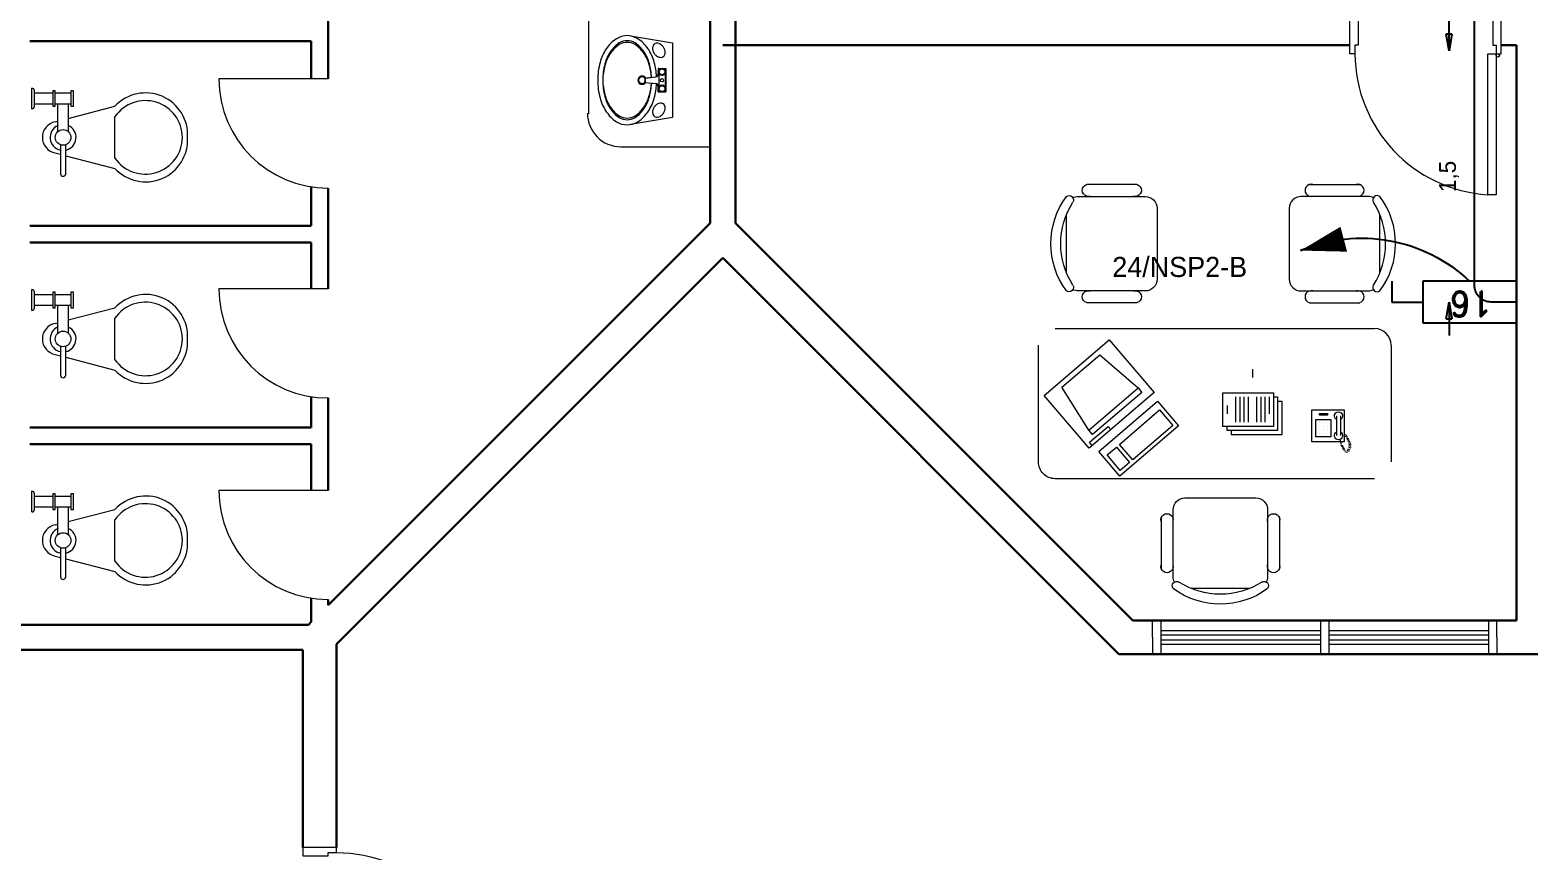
# Model space of a CAD drawing. Extents: x -15 to 163, y 313 to 399.
# Drawn here: x 51.68 to 60.6, y 337.73 to 342.62 of the extents above; entities that cross this region are included whole.
import ezdxf
from ezdxf.enums import TextEntityAlignment as Align

# ---------------------------------------------------------------- set-up
doc = ezdxf.new("R2010")
doc.units = 0
doc.header["$LTSCALE"] = 0.15
doc.layers.get('0').update_dxf_attribs({"color": 252})
doc.layers.get('Defpoints').update_dxf_attribs({"color": 252})
for name, color, linetype in [('0 BDH', 252, 'Continuous'), ('0 CABLE TRAY', 252, 'Continuous'), ('0 DISCON', 252, 'Continuous'), ('0 sockets', 252, 'Continuous'), ('AUTOINCR', 7, 'Continuous'), ('E-SWIT-AIR', 6, 'Continuous'), ('TEXT', 3, 'Continuous')]:
    doc.layers.add(name, color=color, linetype=linetype)
for name, color, linetype, lineweight in [('anal', 252, 'Continuous', 20), ('DOOR', 252, 'Continuous', 20), ('FIXT', 252, 'Continuous', 9), ('sofa', 252, 'Continuous', 9), ('wall', 252, 'Continuous', 30), ('WC', 252, 'Continuous', 9)]:
    doc.layers.add(name, color=color, linetype=linetype, lineweight=lineweight)
doc.styles.add('ROMAND', font='ROMAND.SHX')
doc.dimstyles.new('ISO-25', dxfattribs={"dimtxt": 0.1, "dimasz": 0.1, "dimexe": 0, "dimexo": 0, "dimtad": 0, "dimtxsty": 'Standard', "dimblk": 'CLOSED', "dimcen": 2.5, "dimse1": 1, "dimse2": 1, "dimclrd": 1, "dimadec": 0, "dimazin": 0, "dimtfac": 1, "dimtix": 1, "dimtofl": 0, "dimtmove": 1, "dimatfit": 0, "dimfxl": 1, "dimarcsym": 0})

# ---------------------------------------------------------------- blocks, each defined once
blk = doc.blocks.new('D90')
at = {"layer": 'DOOR'}
for points in [[(0.03, 0.2), (0.03, 1.04), (0.0783, 1.04), (0.0783, 0.2)], [(0.03, 0.2), (0, 0.2), (0, 0), (0.05, 0), (0.05, 0.15), (0.03, 0.15)], [(0.87, 0.2), (0.9, 0.2), (0.9, 0), (0.85, 0), (0.85, 0.15), (0.87, 0.15)]]:
    blk.add_lwpolyline(points, close=True, dxfattribs=at)
blk.add_circle((0.02, 0.21), 0.01, dxfattribs=at)
blk.add_arc((0.0251, 0.1967), 0.8449, 0.22177, 86.38894, dxfattribs=at)
blk = doc.blocks.new('CHAIR7')
for p, q in [((20, 12), (3, 12)), ((5.12, 15.04), (17.88, 15.04)), ((0, 9), (0, -9)), ((23, -7.44), (23, 7.44)), ((3, -12), (20, -12)), ((5.12, -15), (17.88, -15))]:
    blk.add_line(p, q)
for centre, radius, start, end in [((3, 9), 3, 90, 180), ((5.56, 13.54), 1.56, 73.7398, 286.2602), ((17.44, 13.54), 1.56, 253.7398, 106.2602), ((20, 9), 3, 62.4156, 90), ((22.34, 11.12), 1.1, 53.3099, 212.0274), ((7, 0), 20, 323.1301, 36.8699), ((4.82, 0), 19.64, 327.5758, 32.4242), ((3, -9), 3, 180, 270), ((22.34, -11.12), 1.1, 147.9726, 306.6901), ((5.56, -13.5), 1.56, 73.7398, 286.2602), ((17.44, -13.5), 1.56, 253.7398, 106.2602), ((20, -9), 3, 270, 297.5844)]:
    blk.add_arc(centre, radius, start, end)
blk = doc.blocks.new('RECTANG')
for p, q in [((1, 1), (0, 1)), ((0, 1), (0, 0)), ((1, 0), (1, 1)), ((0, 0), (1, 0))]:
    blk.add_line(p, q)
blk = doc.blocks.new('IBMAT', base_point=(61, 306))
for p, q in [((75, 307), (75, 306)), ((81, 307), (75, 307)), ((81, 306), (81, 307))]:
    blk.add_line(p, q)
at = {"xscale": 21, "yscale": 17, "zscale": 21}
blk.add_blockref('RECTANG', (61, 306), dxfattribs=at)
blk = doc.blocks.new('KEYBOARD', base_point=(60, 294))
for p, xscale, yscale, zscale in [((60, 294), 19, 8, 19), ((61, 295), 13, 5, 13), ((75, 295), 3, 5, 3)]:
    blk.add_blockref('RECTANG', p, dxfattribs=dict(xscale=xscale, yscale=yscale, zscale=zscale))
blk = doc.blocks.new('FNCOMP')
for p, q in [((-6.64, 16.23), (-8.5, 3.5)), ((6.08, 16.23), (-6.64, 16.23)), ((8, 3.5), (6.08, 16.23)), ((-8.5, 3.5), (-8.5, 2.04)), ((8, 3.5), (-8.5, 3.5)), ((-8.5, 2.04), (8, 2.04)), ((8, 2.04), (8, 3.5))]:
    blk.add_line(p, q)
at = {"xscale": 1.033846153846154, "yscale": 1.033846153846154, "zscale": 1.033846153846154}
for name, p in [('IBMAT', (-10.86, 0)), ('KEYBOARD', (-10.05, -10.5))]:
    blk.add_blockref(name, p, dxfattribs=at)
blk = doc.blocks.new('FNPHONE')
for p, q in [((-7.29, 6.54), (-7.29, 1.54)), ((-6.29, 6.54), (-6.29, 1.54)), ((-3.87, 4.85), (-3.87, 4.85)), ((-3.87, 3.91), (-3.87, 3.91)), ((-2.94, 4.85), (-2.94, 4.85)), ((-2.94, 3.91), (-2.94, 3.91)), ((-2, 4.85), (-2, 4.85)), ((-2, 3.91), (-2, 3.91)), ((-9.1, 0.22), (-9.7, 0.02)), ((-8.9, 0.62), (-9.5, 0.42)), ((-8.7, 1.02), (-9.3, 0.82)), ((-8.5, 1.42), (-9.1, 1.22)), ((-8.3, 1.82), (-8.9, 1.62)), ((-7.14, 0.56), (-7.5, -0.58)), ((-3.87, 2.97), (-3.87, 2.97)), ((-3.87, 2.03), (-3.87, 2.03)), ((-2.94, 2.97), (-2.94, 2.97)), ((-2.94, 2.03), (-2.94, 2.03)), ((-2, 2.97), (-2, 2.97)), ((-2, 2.03), (-2, 2.03)), ((-9.3, -0.18), (-9.9, -0.38)), ((-9.3, -0.58), (-9.9, -0.78)), ((-9.3, -0.98), (-9.9, -1.18)), ((-9.3, -1.38), (-9.9, -1.58)), ((-9.1, -1.78), (-9.7, -1.98)), ((-8.9, -2.18), (-9.5, -2.38)), ((-8.43, -2.46), (-9.03, -2.66)), ((-7.9, -1.98), (-8.5, -2.18)), ((-7.7, -1.58), (-8.3, -1.78)), ((-7.5, -1.18), (-8.1, -1.38)), ((-7.3, -0.78), (-7.9, -0.98))]:
    blk.add_line(p, q)
for centre, start, end in [((-6.79, 6.54), 298.4915, 241.5085), ((-6.79, 1.54), 118.4915, 61.5085)]:
    blk.add_arc(centre, 1.05, start, end)
for p, xscale, yscale, zscale in [((-8.21, 0), 8.20528234483245, 8.104073169521023, 8.20528234483245), ((-4.81, 1.25), 3.75, 4.375, 3.75), ((-4.03, 6.72), 2.03125, 0.46875, 2.03125)]:
    blk.add_blockref('RECTANG', p, dxfattribs=dict(xscale=xscale, yscale=yscale, zscale=zscale))
blk = doc.blocks.new('ARCH')
at = {"layer": 'anal'}
for p, q in [((55, 344.9171), (55, 342.1171)), ((55.1938, 341.9207), (55.725, 341.9207)), ((58.3582, 339), (58.3582, 339.1)), ((58.4082, 339.1), (58.4082, 338.9)), ((59.3582, 339.1), (59.3582, 338.9)), ((59.4082, 339.1), (59.4082, 338.9)), ((60.3582, 339.1), (60.3582, 338.9)), ((60.4082, 339), (60.4082, 339.1)), ((58.3582, 339), (58.3582, 338.9)), ((58.4082, 339.04), (59.3582, 339.04)), ((58.4082, 339.015), (59.3582, 339.015)), ((58.4082, 339), (58.4082, 338.9)), ((58.4082, 338.985), (59.3582, 338.985)), ((59.4082, 339.04), (60.3582, 339.04)), ((59.4082, 339.015), (60.3582, 339.015)), ((59.4082, 338.985), (60.3582, 338.985)), ((60.3582, 339), (60.3582, 338.9)), ((60.4082, 339), (60.4082, 338.9)), ((58.4082, 338.96), (59.3582, 338.96)), ((59.4082, 338.96), (60.3582, 338.96))]:
    blk.add_line(p, q, dxfattribs=at)
blk.add_arc((55.1938, 342.1207), 0.2, 180, 270, dxfattribs=at)
at = {"layer": 'DOOR'}
for p, q in [((53.45, 342.325), (52.8, 342.325)), ((53.45, 341.075), (52.8, 341.075)), ((53.45, 339.875), (52.8, 339.875))]:
    blk.add_line(p, q, dxfattribs=at)
for centre in [(53.45, 342.325), (53.45, 341.075), (53.45, 339.875)]:
    blk.add_arc(centre, 0.65, 180, 270, dxfattribs=at)
at = {"layer": 'FIXT'}
for p, q in [((55.2499, 342.581), (55.5, 342.5396)), ((55.5, 342.5396), (55.5, 342.0946)), ((55.42, 342.3861), (55.4155, 342.3871)), ((55.4155, 342.3871), (55.4288, 342.3871)), ((55.4155, 342.3871), (55.4155, 342.3562)), ((55.42, 342.3861), (55.42, 342.3797)), ((55.42, 342.3861), (55.4269, 342.3861)), ((55.4472, 342.3871), (55.4605, 342.3871)), ((55.4491, 342.3861), (55.456, 342.3861)), ((55.456, 342.3861), (55.4605, 342.3871)), ((55.456, 342.3861), (55.456, 342.3797)), ((55.4605, 342.3871), (55.4605, 342.2471)), ((55.3365, 342.3311), (55.384, 342.3351)), ((55.3379, 342.3303), (55.3365, 342.3311)), ((55.3379, 342.3038), (55.3365, 342.3031)), ((55.3365, 342.3031), (55.384, 342.299)), ((55.3379, 342.3303), (55.4021, 342.337)), ((55.3379, 342.3038), (55.4021, 342.2971)), ((55.4155, 342.2471), (55.4155, 342.2779)), ((55.42, 342.3544), (55.42, 342.2797)), ((55.456, 342.3544), (55.456, 342.2797)), ((55.42, 342.2481), (55.4155, 342.2471)), ((55.4155, 342.2471), (55.4288, 342.2471)), ((55.42, 342.2481), (55.42, 342.2544)), ((55.42, 342.2481), (55.4269, 342.2481)), ((55.4472, 342.2471), (55.4605, 342.2471)), ((55.4491, 342.2481), (55.456, 342.2481)), ((55.456, 342.2481), (55.456, 342.2544)), ((55.456, 342.2481), (55.4605, 342.2471)), ((55.5, 342.0946), (55.2499, 342.0532))]:
    blk.add_line(p, q, dxfattribs=at)
for centre, radius in [((55.438, 342.3671), 0.022), ((55.438, 342.3671), 0.0173), ((55.438, 342.2671), 0.022), ((55.438, 342.2671), 0.0173), ((55.438, 342.3171), 0.0095)]:
    blk.add_circle(centre, radius, dxfattribs=at)
for centre, radius, start, end in [((55.2746, 342.3936), 0.2016, 122.07252, 146.53462), ((55.2305, 342.464), 0.1186, 90, 122.07252), ((55.2305, 342.464), 0.0886, 90, 122.07252), ((55.2305, 342.454), 0.0886, 90, 122.07252), ((55.2305, 342.464), 0.1186, 57.92748, 90), ((55.2305, 342.464), 0.0886, 57.92748, 90), ((55.2305, 342.454), 0.0886, 57.92748, 90), ((55.1864, 342.3936), 0.2016, 33.46538, 57.92748), ((55.3446, 342.3474), 0.2855, 146.53462, 164.68757), ((55.3446, 342.3474), 0.2555, 146.53462, 164.68757), ((55.3446, 342.3374), 0.2555, 146.53462, 164.68757), ((55.2746, 342.3936), 0.1716, 122.07252, 146.53462), ((55.2746, 342.3836), 0.1716, 122.07252, 146.53462), ((55.1864, 342.3936), 0.1716, 33.46538, 57.92748), ((55.1864, 342.3836), 0.1716, 33.46538, 57.92748), ((55.1164, 342.3474), 0.2555, 15.31243, 33.46538), ((55.1164, 342.3374), 0.2555, 15.31243, 33.46538), ((55.1164, 342.3474), 0.2855, 15.31243, 33.46538), ((55.4174, 342.5082), 0.036, 154.07048, 178.31028), ((55.4292, 342.5078), 0.0477, 178.31028, 197.84822), ((55.4439, 342.5126), 0.0632, 197.84822, 215), ((55.4064, 342.5135), 0.0237, 125, 154.07048), ((55.4439, 342.5126), 0.0632, 215, 232.15178), ((55.4064, 342.5135), 0.0237, 95.92952, 125), ((55.4076, 342.5013), 0.036, 71.68972, 95.92952), ((55.4344, 342.5003), 0.0477, 232.15178, 251.68972), ((55.4039, 342.4902), 0.0477, 52.15178, 71.68972), ((55.4307, 342.4892), 0.036, 251.68972, 275.92952), ((55.3944, 342.4779), 0.0632, 35, 52.15178), ((55.432, 342.4769), 0.0237, 275.92952, 305), ((55.432, 342.4769), 0.0237, 305, 334.07048), ((55.3944, 342.4779), 0.0632, 17.84822, 35), ((55.4209, 342.4823), 0.036, 334.07048, 358.31028), ((55.4092, 342.4827), 0.0477, 358.31028, 17.84822), ((55.4553, 342.3171), 0.4003, 164.68757, 180), ((55.4553, 342.3171), 0.3703, 164.68757, 180), ((55.4553, 342.3071), 0.3703, 164.68757, 178.45237), ((55.0057, 342.3171), 0.3703, 2.68673, 15.31243), ((55.0057, 342.3071), 0.3703, 4.22904, 15.31243), ((55.0057, 342.3171), 0.4003, 3.1171, 15.31243), ((55.4093, 342.3671), 0.0115, 315.8561, 44.1439), ((55.438, 342.3958), 0.0115, 225.8561, 314.1439), ((55.4667, 342.3671), 0.0115, 135.8561, 224.1439), ((55.4553, 342.3171), 0.4003, 180, 195.31243), ((55.4553, 342.3171), 0.3703, 180, 195.31243), ((55.4553, 342.3271), 0.3703, 181.54763, 195.31243), ((55.319, 342.3171), 0.025, 31.88267, 328.11733), ((55.319, 342.3171), 0.02, 90, 270), ((55.319, 342.3171), 0.02, 31.49929, 90), ((55.319, 342.3171), 0.02, 270, 328.50071), ((55.4345, 342.3171), 0.099, 171.872, 188.128), ((55.4348, 342.3171), 0.0978, 172.2121, 187.7879), ((55.0057, 342.3271), 0.3703, 344.68757, 355.77096), ((55.0057, 342.3171), 0.3703, 344.68757, 357.31327), ((55.0057, 342.3171), 0.4003, 344.68757, 356.8829), ((55.3955, 342.3562), 0.02, 285.06132, 0), ((55.3955, 342.2779), 0.02, 0, 74.93868), ((55.4, 342.3569), 0.02, 275.97774, 353.34733), ((55.4, 342.2772), 0.02, 6.65267, 84.02226), ((55.4093, 342.2671), 0.0115, 315.8561, 44.1439), ((55.438, 342.3383), 0.0115, 45.8561, 134.1439), ((55.438, 342.2958), 0.0115, 225.8561, 314.1439), ((55.4667, 342.2671), 0.0115, 135.8561, 224.1439), ((55.3446, 342.2868), 0.2855, 195.31243, 213.46538), ((55.3446, 342.2968), 0.2555, 195.31243, 213.46538), ((55.3446, 342.2868), 0.2555, 195.31243, 213.46538), ((55.1164, 342.2968), 0.2555, 326.53462, 344.68757), ((55.1164, 342.2868), 0.2555, 326.53462, 344.68757), ((55.1164, 342.2868), 0.2855, 326.53462, 344.68757), ((55.438, 342.2383), 0.0115, 45.8561, 134.1439), ((55.2746, 342.2405), 0.2016, 213.46538, 237.92748), ((55.2746, 342.2505), 0.1716, 213.46538, 237.92748), ((55.2746, 342.2405), 0.1716, 213.46538, 237.92748), ((55.2305, 342.1801), 0.0886, 237.92748, 270), ((55.2305, 342.1801), 0.0886, 270, 302.07252), ((55.1864, 342.2505), 0.1716, 302.07252, 326.53462), ((55.1864, 342.2405), 0.1716, 302.07252, 326.53462), ((55.1864, 342.2405), 0.2016, 302.07252, 326.53462), ((55.4292, 342.1263), 0.0477, 162.15178, 181.68972), ((55.4174, 342.126), 0.036, 181.68972, 205.92952), ((55.4439, 342.1216), 0.0632, 145, 162.15178), ((55.4064, 342.1206), 0.0237, 205.92952, 235), ((55.4439, 342.1216), 0.0632, 127.84822, 145), ((55.4064, 342.1206), 0.0237, 235, 264.07048), ((55.4076, 342.1328), 0.036, 264.07048, 288.31028), ((55.4344, 342.1338), 0.0477, 108.31028, 127.84822), ((55.4039, 342.144), 0.0477, 288.31028, 307.84822), ((55.4307, 342.145), 0.036, 84.07048, 108.31028), ((55.3944, 342.1562), 0.0632, 307.84822, 325), ((55.432, 342.1572), 0.0237, 55, 84.07048), ((55.432, 342.1572), 0.0237, 25.92952, 55), ((55.3944, 342.1562), 0.0632, 325, 342.15178), ((55.4209, 342.1518), 0.036, 1.68972, 25.92952), ((55.4092, 342.1515), 0.0477, 342.15178, 1.68972), ((55.2305, 342.1701), 0.1186, 237.92748, 270), ((55.2305, 342.1701), 0.0886, 237.92748, 270), ((55.2305, 342.1701), 0.0886, 270, 302.07252), ((55.2305, 342.1701), 0.1186, 270, 302.07252)]:
    blk.add_arc(centre, radius, start, end, dxfattribs=at)
at = {"layer": 'sofa'}
for p, q in [((57.7791, 340.8389), (59.6791, 340.8389)), ((59.7791, 340.7389), (59.7791, 340.0445))]:
    blk.add_line(p, q, dxfattribs=at)
blk.add_lwpolyline([(59.6791, 339.9445), (57.7791, 339.9445, -0.414214), (57.6791, 340.0445), (57.6791, 340.7389)], format="xyb", dxfattribs=at)
for points in [[(58.9527, 340.5973), (58.9527, 340.5473)], [(58.7777, 340.4561), (59.0777, 340.4561), (59.0777, 340.2561), (58.7777, 340.2561), (58.7777, 340.4561)], [(59.0777, 340.4311), (59.1027, 340.4311), (59.1027, 340.2311), (58.8027, 340.2311), (58.8027, 340.2561)], [(59.1027, 340.4061), (59.1277, 340.4061), (59.1277, 340.2061), (58.8277, 340.2061), (58.8277, 340.2311)], [(58.8527, 340.4311), (58.8527, 340.2811)], [(58.8777, 340.4311), (58.8777, 340.2811)], [(58.9027, 340.4311), (58.9027, 340.2811)], [(58.9277, 340.4311), (58.9277, 340.2811)], [(58.9777, 340.4311), (58.9777, 340.2811)], [(59.0027, 340.4311), (59.0027, 340.2811)], [(59.0277, 340.4311), (59.0277, 340.2811)], [(59.0527, 340.4311), (59.0527, 340.3311)], [(58.8027, 340.3811), (58.8027, 340.3311)]]:
    blk.add_lwpolyline(points, dxfattribs=at)
blk.add_arc((59.6791, 340.7389), 0.1, 0, 90, dxfattribs=at)
at = {"layer": 'wall'}
for p, q in [((55.725, 341.4664), (55.725, 346.125)), ((55.875, 341.4664), (55.875, 346.125)), ((53.45, 342.875), (53.45, 342.325)), ((51.675, 342.55), (53.35, 342.55)), ((53.35, 342.55), (53.35, 342.325)), ((59.5337, 342.525), (55.8, 342.525)), ((60.525, 342.525), (60.4337, 342.525)), ((60.525, 342.525), (60.525, 339.1)), ((53.35, 341.6827), (53.35, 341.45)), ((53.45, 341.675), (53.45, 341.075)), ((51.675, 341.45), (53.35, 341.45)), ((55.725, 341.4664), (53.45, 339.1914)), ((55.725, 341.4664), (53.45, 339.1914)), ((58.2414, 339.1), (55.875, 341.4664)), ((51.675, 341.35), (53.35, 341.35)), ((53.35, 341.35), (53.35, 341.075)), ((55.8, 341.2586), (53.5, 338.9586)), ((55.8, 341.2586), (53.5414, 339)), ((58.1586, 338.9), (55.8, 341.2586)), ((53.35, 340.4327), (53.35, 340.25)), ((53.45, 340.425), (53.45, 339.875)), ((51.675, 340.25), (53.35, 340.25)), ((51.675, 340.15), (53.35, 340.15)), ((53.35, 340.15), (53.35, 339.875)), ((53.35, 339.2327), (53.35, 339.0914)), ((53.45, 339.225), (53.45, 339.1914)), ((53.3336, 339.075), (46.55, 339.075)), ((53.35, 339.0914), (53.3336, 339.075)), ((53.35, 339.0914), (53.3336, 339.075)), ((60.525, 339.1), (58.2414, 339.1)), ((53.3, 338.925), (46.55, 338.925)), ((53.3, 337.7482), (53.3, 338.925)), ((53.5, 337.7482), (53.5, 338.9586)), ((63.0414, 338.9), (58.1586, 338.9))]:
    blk.add_line(p, q, dxfattribs=at)
at = {"layer": 'WC'}
for p, q in [((51.6868, 342.1465), (51.6868, 342.2701)), ((51.7022, 342.162), (51.7022, 342.2547)), ((51.8103, 342.2392), (51.7022, 342.2392)), ((51.8258, 342.2547), (51.8103, 342.2547)), ((51.8103, 342.2547), (51.8103, 342.162)), ((51.8258, 342.162), (51.8258, 342.2547)), ((51.9185, 342.2392), (51.8258, 342.2392)), ((51.9339, 342.2547), (51.9185, 342.2547)), ((51.9185, 342.2547), (51.9185, 342.162)), ((51.9339, 342.162), (51.9339, 342.2547)), ((51.7022, 342.1774), (51.8103, 342.1774)), ((51.8103, 342.162), (51.8258, 342.162)), ((51.8258, 342.1774), (51.9185, 342.1774)), ((51.8412, 342.0108), (51.8412, 342.1774)), ((51.9028, 342.0894), (52.181, 342.162)), ((51.903, 342.1774), (51.903, 342.0112)), ((51.9185, 342.162), (51.9339, 342.162)), ((52.181, 341.8531), (52.181, 342.1002)), ((51.8258, 342.0693), (51.8416, 342.0735)), ((51.8567, 341.9334), (51.8567, 341.7605)), ((51.8876, 341.7605), (51.8876, 341.9334)), ((51.8258, 341.884), (51.8569, 341.8759)), ((51.8878, 341.8678), (52.181, 341.7913)), ((51.6868, 340.9465), (51.6868, 341.0701)), ((51.7022, 340.962), (51.7022, 341.0547)), ((51.8103, 341.0392), (51.7022, 341.0392)), ((51.8258, 341.0547), (51.8103, 341.0547)), ((51.8103, 341.0547), (51.8103, 340.962)), ((51.8258, 340.962), (51.8258, 341.0547)), ((51.9185, 341.0392), (51.8258, 341.0392)), ((51.9339, 341.0547), (51.9185, 341.0547)), ((51.9185, 341.0547), (51.9185, 340.962)), ((51.9339, 340.962), (51.9339, 341.0547)), ((51.7022, 340.9774), (51.8103, 340.9774)), ((51.8103, 340.962), (51.8258, 340.962)), ((51.8258, 340.9774), (51.9185, 340.9774)), ((51.8412, 340.8108), (51.8412, 340.9774)), ((51.9028, 340.8894), (52.181, 340.962)), ((51.903, 340.9774), (51.903, 340.8112)), ((51.9185, 340.962), (51.9339, 340.962)), ((51.8258, 340.8693), (51.8416, 340.8735)), ((52.181, 340.6531), (52.181, 340.9002)), ((51.8258, 340.684), (51.8569, 340.6759)), ((51.8567, 340.7334), (51.8567, 340.5605)), ((51.8876, 340.5605), (51.8876, 340.7334)), ((51.8878, 340.6678), (52.181, 340.5913)), ((51.6868, 339.7465), (51.6868, 339.8701)), ((51.7022, 339.762), (51.7022, 339.8547)), ((51.8103, 339.8392), (51.7022, 339.8392)), ((51.7022, 339.7774), (51.8103, 339.7774)), ((51.8258, 339.8547), (51.8103, 339.8547)), ((51.8103, 339.8547), (51.8103, 339.762)), ((51.8258, 339.762), (51.8258, 339.8547)), ((51.9185, 339.8392), (51.8258, 339.8392)), ((51.8258, 339.7774), (51.9185, 339.7774)), ((51.8412, 339.6108), (51.8412, 339.7774)), ((51.903, 339.7774), (51.903, 339.6112)), ((51.9339, 339.8547), (51.9185, 339.8547)), ((51.9185, 339.8547), (51.9185, 339.762)), ((51.9339, 339.762), (51.9339, 339.8547)), ((51.8103, 339.762), (51.8258, 339.762)), ((51.9028, 339.6894), (52.181, 339.762)), ((51.9185, 339.762), (51.9339, 339.762)), ((52.181, 339.4531), (52.181, 339.7002)), ((51.8258, 339.6693), (51.8416, 339.6735)), ((51.8567, 339.5334), (51.8567, 339.3605)), ((51.8876, 339.3605), (51.8876, 339.5334)), ((51.8258, 339.484), (51.8569, 339.4759)), ((51.8878, 339.4678), (52.181, 339.3913))]:
    blk.add_line(p, q, dxfattribs=at)
for centre in [(51.8721, 341.9767), (51.8721, 340.7767), (51.8721, 339.5767)]:
    blk.add_circle(centre, 0.0463, dxfattribs=at)
for centre, radius, start, end in [((51.6861, 342.254), 0.0161, 2.4084, 87.5916), ((52.3638, 341.9914), 0.25, 356.62, 136.98278), ((52.3624, 341.9755), 0.2201, 0.3, 145.49457), ((51.6861, 342.1627), 0.0161, 272.4084, 357.5916), ((51.8428, 341.9767), 0.0942, 100.38886, 259.6111), ((51.8721, 341.9767), 0.0772, 112.85047, 258.577), ((51.8721, 341.9767), 0.0772, 281.8763, 66.5863), ((52.3638, 341.9619), 0.25, 223.0172, 3.38), ((52.3624, 341.9778), 0.2201, 214.5054, 359.7), ((51.8721, 341.7605), 0.0154, 180, 0), ((51.6861, 341.054), 0.0161, 2.4084, 87.5916), ((52.3638, 340.7914), 0.25, 356.62, 136.98278), ((51.6861, 340.9627), 0.0161, 272.4084, 357.5916), ((52.3624, 340.7755), 0.2201, 0.3, 145.49457), ((51.8428, 340.7767), 0.0942, 100.38886, 259.6111), ((51.8721, 340.7767), 0.0772, 112.85047, 258.577), ((51.8721, 340.7767), 0.0772, 281.8763, 66.5863), ((52.3638, 340.7619), 0.25, 223.0172, 3.38), ((52.3624, 340.7778), 0.2201, 214.5054, 359.7), ((51.8721, 340.5605), 0.0154, 180, 0), ((51.6861, 339.854), 0.0161, 2.4084, 87.5916), ((52.3638, 339.5914), 0.25, 356.62, 136.98278), ((52.3624, 339.5755), 0.2201, 0.3, 145.49457), ((51.6861, 339.7627), 0.0161, 272.4084, 357.5916), ((51.8428, 339.5767), 0.0942, 100.38886, 259.6111), ((51.8721, 339.5767), 0.0772, 112.85047, 258.577), ((51.8721, 339.5767), 0.0772, 281.8763, 66.5863), ((52.3638, 339.5619), 0.25, 223.0172, 3.38), ((52.3624, 339.5778), 0.2201, 214.5054, 359.7), ((51.8721, 339.3605), 0.0154, 180, 0)]:
    blk.add_arc(centre, radius, start, end, dxfattribs=at)
at = {"layer": 'DOOR', "rotation": 180}
blk.add_blockref('D90', (60.4337, 342.675), dxfattribs=at)
at = {"layer": 'DOOR', "xscale": -1, "rotation": 270}
blk.add_blockref('D90', (53.3, 336.8482), dxfattribs=at)
at = {"layer": 'sofa', "yscale": 0.0234375, "zscale": 0.0234375}
for name, p, xscale in [('CHAIR7', (58.3856, 341.3437), -0.0234375), ('CHAIR7', (59.1727, 341.3437), 0.0234375), ('FNPHONE', (59.3067, 340.1648), -0.0234375)]:
    blk.add_blockref(name, p, dxfattribs=dict(at, xscale=xscale))
for name, p, xscale, rotation in [('FNCOMP', (58.1746, 340.2926), -0.02343749999997079, 40.60129464521547), ('CHAIR7', (58.7625, 339.8299), -0.0234375, 90)]:
    blk.add_blockref(name, p, dxfattribs=dict(at, xscale=xscale, rotation=rotation))
blk = doc.blocks.new('DISCON 16 A')
at = {"layer": 'E-SWIT-AIR'}
for p, q in [((0.2785, 0.0619), (0, 0.0619)), ((0, -0.0619), (0, 0.0619)), ((0.2785, -0.0619), (0.2785, 0.0619)), ((0.3713, 0), (0.2785, 0)), ((0.3713, -0.0619), (0.3713, 0)), ((0, -0.0619), (0.2785, -0.0619))]:
    blk.add_line(p, q, dxfattribs=at)
at = {"layer": '0 DISCON', "color": 6, "linetype": 'ByBlock', "insert": (0.0707, 0.0433), "char_height": 0.075, "width": 0.110714, "attachment_point": 1, "style": 'ROMAND'}
blk.add_mtext('16', dxfattribs=at)
blk = doc.blocks.new('*U44')
at = {"transparency": 33554687}
blk.add_line((-558.4, 70.7), (-626.2, 129.6), dxfattribs=at)
blk.add_lwpolyline([(-626.2, 129.6, 0, 96, 0), (-492.9, 30.1, 96, 96, 0)], format="xyseb", dxfattribs=at)
at = {"ltscale": 0.2, "transparency": 33554687}
blk.add_arc((-214.3, 542.2), 583, 225.0509, 291.5678, dxfattribs=at)
blk = doc.blocks.new('N')
at = {"layer": 'TEXT', "transparency": 33554687, "xscale": -0.0016, "yscale": 0.0016, "zscale": 0.0016, "rotation": 68.01807446485657}
blk.add_blockref('*U44', (0, 0), dxfattribs=at)
blk = doc.blocks.new('_Closed')
at = {"color": 0, "linetype": 'ByBlock', "lineweight": -2}
for p, q in [((-1, 0.167), (0, 0)), ((-1, 0.167), (-1, -0.167)), ((0, 0), (-1, -0.167)), ((0, 0), (-1, 0))]:
    blk.add_line(p, q, dxfattribs=at)
blk = doc.blocks.new('*D107')
at = {"layer": '0 CABLE TRAY', "color": 1, "linetype": 'ByBlock', "lineweight": -2, "transparency": 16777216}
for p, q in [((60.1241, 342.5921), (60.1241, 342.6921)), ((60.1241, 340.8962), (60.1241, 340.7962))]:
    blk.add_line(p, q, dxfattribs=at)
at = {"layer": 'Defpoints', "color": 0, "linetype": 'ByBlock', "transparency": 16777216}
for p in [(60.1241, 342.4921), (60.525, 342.4921), (60.525, 340.9962)]:
    blk.add_point(p, dxfattribs=at)
at = {"layer": '0 CABLE TRAY', "color": 1, "linetype": 'ByBlock', "lineweight": -2, "transparency": 16777216, "xscale": 0.1, "yscale": 0.1, "zscale": 0.1}
for p, rotation in [((60.1241, 342.4921), 270), ((60.1241, 340.9962), 90)]:
    blk.add_blockref('_Closed', p, dxfattribs=dict(at, rotation=rotation))
at = {"layer": '0 CABLE TRAY', "color": 0, "linetype": 'ByBlock', "transparency": 16777216, "insert": (60.1241, 341.7442), "char_height": 0.1, "attachment_point": 5, "rotation": 90}
blk.add_mtext('1,5', dxfattribs=at)

msp = doc.modelspace()

# ---------------------------------------------------------------- linework, layer by layer
at = {"layer": '0 sockets', "color": 6, "linetype": 'ByBlock'}
msp.add_lwpolyline([(60.525, 340.9962), (60.375, 340.9962, -0.414214), (60.275, 341.0962), (60.275, 347.2952, -0.414214), (60.375, 347.3952), (60.5021, 347.3952)], format="xyb", dxfattribs=at)

# ---------------------------------------------------------------- block references
at = {"layer": '0 BDH', "color": 6, "linetype": 'ByBlock', "rotation": 90}
msp.add_blockref('N', (60.2465, 341.12), dxfattribs=at)
at = {"layer": '0 DISCON', "color": 6, "linetype": 'ByBlock', "xscale": 2, "yscale": 2, "zscale": 2, "rotation": 180}
msp.add_blockref('DISCON 16 A', (60.525, 340.9962), dxfattribs=at)
at = {"layer": '0 sockets', "color": 3}
msp.add_blockref('ARCH', (0, 0), dxfattribs=at)

# ---------------------------------------------------------------- texts
at = {"layer": 'AUTOINCR', "color": 4, "linetype": 'ByBlock'}
msp.add_text('24/NSP2-B', height=0.12, dxfattribs=at).set_placement((58.1188, 341.1093), align=Align.BOTTOM_LEFT)

# ---------------------------------------------------------------- dimensions: what is measured, and where the dimension line sits
at = {"layer": '0 CABLE TRAY', "color": 6, "linetype": 'ByBlock'}
dim = msp.add_linear_dim(base=(60.1241, 342.4921), p1=(60.525, 340.9962), p2=(60.525, 342.4921), angle=90, dimstyle='ISO-25', dxfattribs=at)
dim.commit()
dim.dimension.update_dxf_attribs({"geometry": '*D107', "text_midpoint": (60.1241, 341.7442)})

doc.saveas('drawing.dxf')
